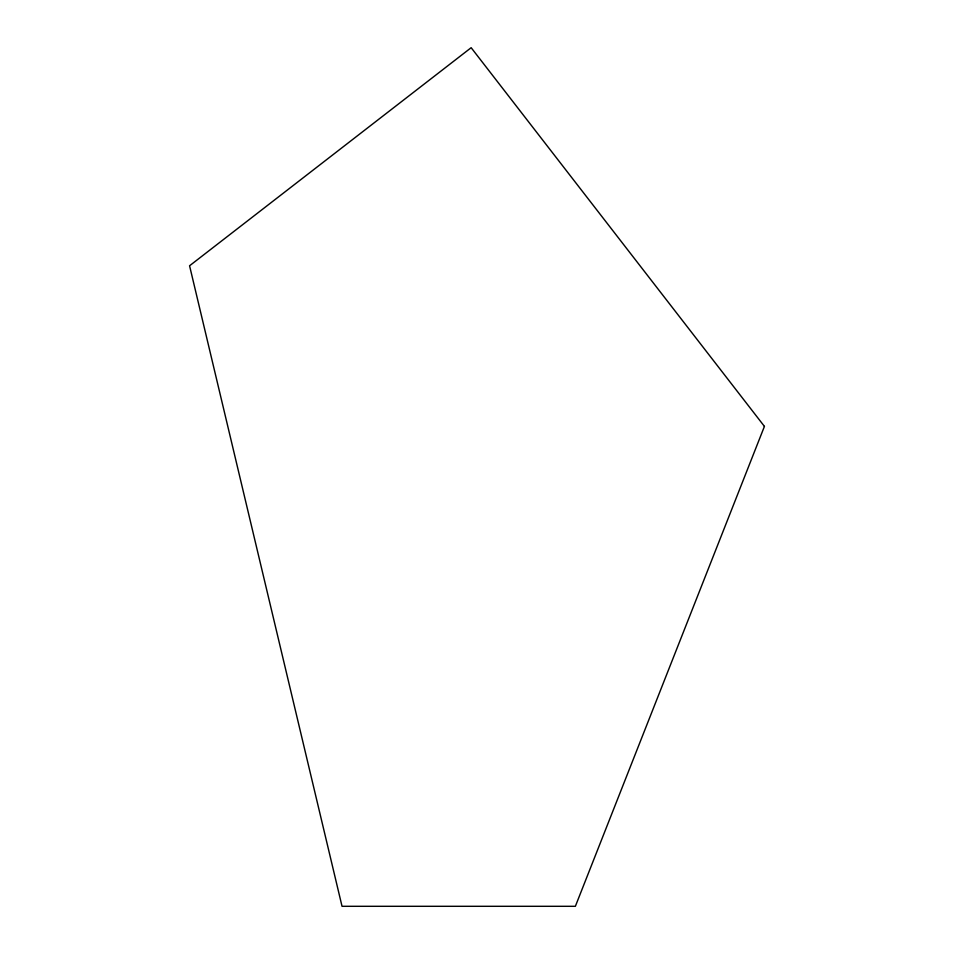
<?xml version="1.0" encoding="UTF-8"?>
<svg xmlns="http://www.w3.org/2000/svg" width="954" height="954" viewBox="0 0 954 954"><rect width="100%" height="100%" fill="white"/><g stroke="black" fill="none" stroke-linecap="round" stroke-linejoin="round"><path stroke-width="1.43" d="M764.428 426.39L575.369 906.3L342.033 906.3L189.572 265.772L471.157 47.7L764.428 426.39"/></g></svg>
